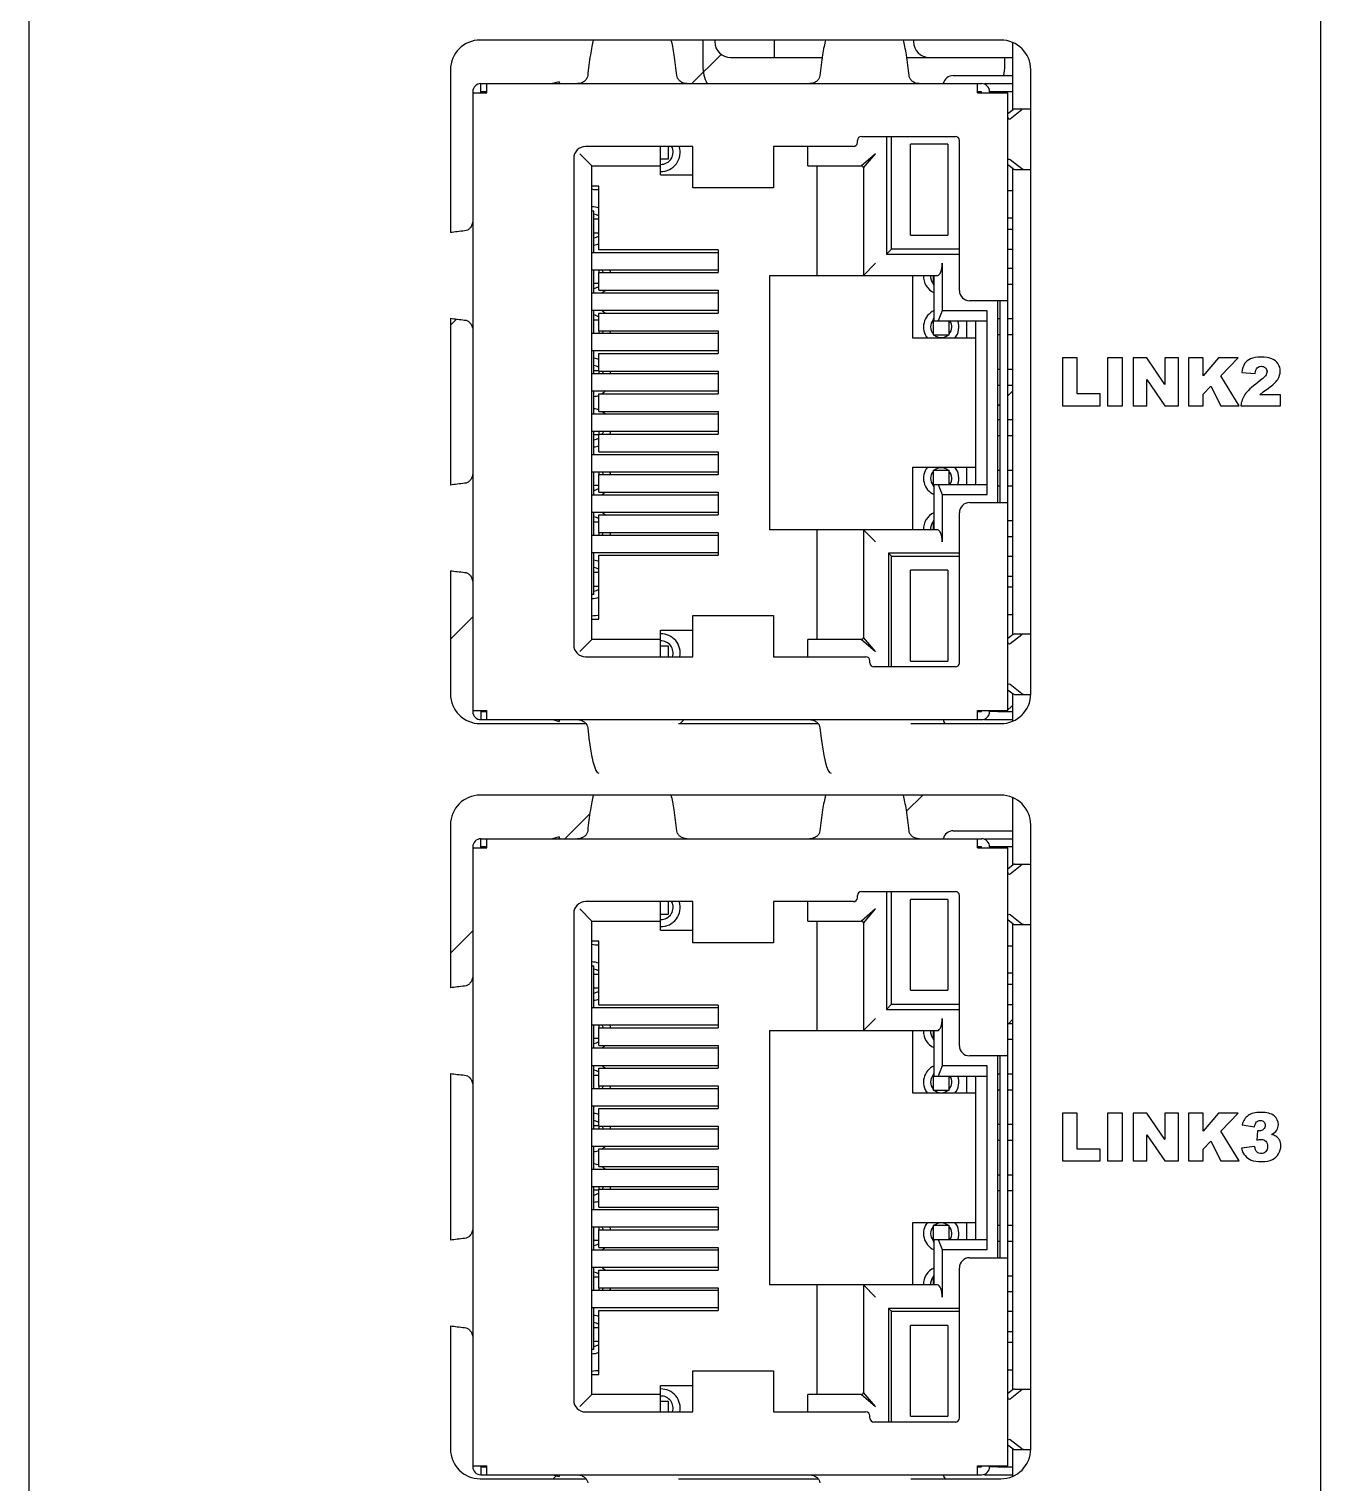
# Model space of a CAD drawing. Header units: inches. Extents: x 0 to 33, y 0 to 130.
# Drawn here: x 0 to 32.5, y 33.3 to 69.88 of the extents above; entities that cross this region are included whole.
import ezdxf

# ---------------------------------------------------------------- set-up
doc = ezdxf.new("R2010")
doc.units = ezdxf.units.IN
doc.header["$LTSCALE"] = 1.21
doc.header["$MEASUREMENT"] = 0
for name, color, linetype in [('DPMJ701_4_00DXF_CONTINUOUS_LINE', 7, 'CONTINUOUS'), ('ETH702C_PCB_DXF_CONTINUOUS_LINE', 7, 'CONTINUOUS'), ('ETHJ704_4_00DXF_CONTINUOUS_LINE', 7, 'CONTINUOUS'), ('JXKM-0004NL_DXF_CONTINUOUS_LINE', 7, 'CONTINUOUS'), ('TE_1734099_5DXF_CONTINUOUS_LINE', 7, 'CONTINUOUS')]:
    doc.layers.add(name, color=color, linetype=linetype)

msp = doc.modelspace()

# ---------------------------------------------------------------- linework, layer by layer
at = {"layer": 'DPMJ701_4_00DXF_CONTINUOUS_LINE', "color": 7, "linetype": 'Continuous'}
for p, q in [((16.95, 69.6), (16.95, 68.95)), ((24.55, 68.95), (24.55, 69.16))]:
    msp.add_line(p, q, dxfattribs=at)
at = {"layer": 'DPMJ701_4_00DXF_CONTINUOUS_LINE', "color": 2, "linetype": 'Continuous'}
for p, q in [((16.676, 68.502), (17.412, 69.239)), ((24.35, 68.273), (24.375, 68.299)), ((10.6, 62.426), (10.752, 62.579)), ((24.624, 60.645), (24.75, 60.771)), ((24.369, 60.39), (24.421, 60.442)), ((10.6, 54.524), (11.162, 55.086)), ((24.585, 52.703), (24.75, 52.868)), ((16.379, 52.4), (16.465, 52.486)), ((22.076, 50.194), (22.482, 50.6)), ((13.481, 49.502), (14.106, 50.127)), ((10.6, 46.621), (11.162, 47.183)), ((24.636, 44.851), (24.75, 44.966)), ((13.184, 33.4), (13.26, 33.475))]:
    msp.add_line(p, q, dxfattribs=at)
at = {"layer": 'DPMJ701_4_00DXF_CONTINUOUS_LINE', "color": 7, "linetype": 'Continuous'}
for centre, start, end in [((17.95, 68.95), 180, 206.6601), ((23.55, 68.95), 345.8065, 0), ((23.55, 68.95), 318.0221, 319.3265)]:
    msp.add_arc(centre, 1, start, end, dxfattribs=at)
at = {"layer": 'ETH702C_PCB_DXF_CONTINUOUS_LINE', "color": 7, "linetype": 'Continuous'}
for p, q in [((24.75, 67.852), (24.75, 69.537)), ((24.75, 54.644), (24.75, 66.362)), ((24.75, 52.463), (24.75, 53.154)), ((24.75, 48.852), (24.75, 50.537)), ((24.75, 35.644), (24.75, 47.362)), ((24.75, 33.463), (24.75, 34.154))]:
    msp.add_line(p, q, dxfattribs=at)
at = {"layer": 'ETHJ704_4_00DXF_CONTINUOUS_LINE', "color": 7, "linetype": 'Continuous'}
for p, q in [((0, 6), (0, 91.9)), ((32.5, 6), (32.5, 91.9)), ((24.45, 69.6), (11.35, 69.6)), ((10.6, 68.85), (10.6, 64.754)), ((25.2, 53.15), (25.2, 68.85)), ((10.6, 62.598), (10.6, 58.404)), ((10.6, 56.248), (10.6, 53.15)), ((11.35, 52.4), (14.011, 52.4)), ((16.339, 52.4), (19.853, 52.4)), ((22.181, 52.4), (24.45, 52.4)), ((24.45, 50.6), (11.35, 50.6)), ((10.6, 49.85), (10.6, 45.754)), ((25.2, 34.15), (25.2, 49.85)), ((10.6, 43.598), (10.6, 39.404)), ((10.6, 37.248), (10.6, 34.15)), ((11.35, 33.4), (14.011, 33.4)), ((16.339, 33.4), (19.853, 33.4)), ((22.181, 33.4), (24.45, 33.4))]:
    msp.add_line(p, q, dxfattribs=at)
at = {"layer": 'ETHJ704_4_00DXF_CONTINUOUS_LINE', "color": 4, "linetype": 'Continuous'}
for p, q in [((26.371, 61.6), (26, 61.6)), ((26, 61.6), (26, 60.4)), ((26.371, 60.695), (26.371, 61.6)), ((27.505, 61.6), (27.133, 61.6)), ((27.133, 61.6), (27.133, 60.4)), ((27.505, 60.4), (27.505, 61.6)), ((28.119, 61.6), (27.773, 61.6)), ((27.773, 61.6), (27.773, 60.4)), ((28.571, 60.935), (28.119, 61.6)), ((28.921, 61.6), (28.571, 61.6)), ((28.571, 61.6), (28.571, 60.935)), ((28.921, 60.4), (28.921, 61.6)), ((29.539, 61.6), (29.169, 61.6)), ((29.169, 61.6), (29.169, 60.4)), ((29.539, 61.147), (29.539, 61.6)), ((29.927, 61.6), (29.539, 61.147)), ((30.421, 61.6), (29.927, 61.6)), ((29.983, 61.147), (30.421, 61.6)), ((30.441, 60.4), (29.983, 61.147)), ((30.509, 61.237), (30.843, 61.21)), ((28.122, 61.058), (28.571, 60.4)), ((28.122, 60.4), (28.122, 61.058)), ((29.539, 60.692), (29.731, 60.893)), ((29.731, 60.893), (29.984, 60.4)), ((30.965, 60.672), (31.044, 60.744)), ((31.044, 60.744), (31.179, 60.842)), ((26, 60.4), (26.95, 60.4)), ((26.95, 60.695), (26.371, 60.695)), ((26.95, 60.4), (26.95, 60.695)), ((27.133, 60.4), (27.505, 60.4)), ((27.773, 60.4), (28.122, 60.4)), ((28.571, 60.4), (28.921, 60.4)), ((29.169, 60.4), (29.539, 60.4)), ((29.539, 60.4), (29.539, 60.692)), ((29.984, 60.4), (30.441, 60.4)), ((30.485, 60.4), (31.485, 60.4)), ((31.485, 60.672), (30.965, 60.672)), ((31.485, 60.4), (31.485, 60.672)), ((26.371, 42.6), (26, 42.6)), ((26, 42.6), (26, 41.4)), ((26.371, 41.695), (26.371, 42.6)), ((27.505, 42.6), (27.133, 42.6)), ((27.133, 42.6), (27.133, 41.4)), ((27.505, 41.4), (27.505, 42.6)), ((28.119, 42.6), (27.773, 42.6)), ((27.773, 42.6), (27.773, 41.4)), ((28.571, 41.935), (28.119, 42.6)), ((28.921, 42.6), (28.571, 42.6)), ((28.571, 42.6), (28.571, 41.935)), ((28.921, 41.4), (28.921, 42.6)), ((29.539, 42.6), (29.169, 42.6)), ((29.169, 42.6), (29.169, 41.4)), ((29.539, 42.147), (29.539, 42.6)), ((29.927, 42.6), (29.539, 42.147)), ((30.421, 42.6), (29.927, 42.6)), ((29.983, 42.147), (30.421, 42.6)), ((30.441, 41.4), (29.983, 42.147)), ((30.518, 42.309), (30.833, 42.253)), ((30.905, 42.156), (30.888, 41.918)), ((30.948, 42.152), (30.905, 42.156)), ((28.122, 42.058), (28.571, 41.4)), ((28.122, 41.4), (28.122, 42.058)), ((29.539, 41.692), (29.731, 41.893)), ((29.731, 41.893), (29.984, 41.4)), ((30.833, 41.761), (30.5, 41.717)), ((26, 41.4), (26.95, 41.4)), ((26.95, 41.695), (26.371, 41.695)), ((26.95, 41.4), (26.95, 41.695)), ((27.133, 41.4), (27.505, 41.4)), ((27.773, 41.4), (28.122, 41.4)), ((28.571, 41.4), (28.921, 41.4)), ((29.169, 41.4), (29.539, 41.4)), ((29.539, 41.4), (29.539, 41.692)), ((29.984, 41.4), (30.441, 41.4))]:
    msp.add_line(p, q, dxfattribs=at)
at = {"layer": 'ETHJ704_4_00DXF_CONTINUOUS_LINE', "color": 7, "linetype": 'Continuous'}
for centre, start, end in [((11.35, 68.85), 90, 180), ((24.45, 68.85), 0, 90), ((11.35, 53.15), 180, 270), ((24.45, 53.15), 270, 0), ((11.35, 49.85), 90, 180), ((24.45, 49.85), 0, 90), ((11.35, 34.15), 180, 270), ((24.45, 34.15), 270, 0)]:
    msp.add_arc(centre, 0.75, start, end, dxfattribs=at)
at = {"layer": 'ETHJ704_4_00DXF_CONTINUOUS_LINE', "color": 4, "linetype": 'Continuous'}
for points in [[(30.581, 61.457), (30.546, 61.404), (30.523, 61.331), (30.509, 61.237)], [(30.729, 61.578), (30.665, 61.55), (30.616, 61.509), (30.581, 61.457)], [(30.993, 61.62), (30.88, 61.62), (30.793, 61.606), (30.729, 61.578)], [(31.266, 61.58), (31.201, 61.607), (31.11, 61.62), (30.993, 61.62)], [(31.42, 61.457), (31.383, 61.512), (31.332, 61.553), (31.266, 61.58)], [(31.477, 61.271), (31.477, 61.34), (31.458, 61.401), (31.42, 61.457)], [(30.843, 61.21), (30.852, 61.277), (30.87, 61.325), (30.898, 61.352)], [(30.898, 61.352), (30.924, 61.378), (30.96, 61.392), (31.002, 61.392)], [(31.103, 61.152), (31.076, 61.115), (31.014, 61.059), (30.916, 60.987)], [(31.002, 61.392), (31.043, 61.392), (31.077, 61.379), (31.104, 61.353)], [(31.145, 61.259), (31.145, 61.225), (31.131, 61.19), (31.103, 61.152)], [(31.104, 61.353), (31.131, 61.327), (31.145, 61.295), (31.145, 61.259)], [(31.412, 61.061), (31.455, 61.128), (31.477, 61.197), (31.477, 61.271)], [(30.916, 60.987), (30.756, 60.868), (30.647, 60.765), (30.589, 60.678)], [(31.179, 60.842), (31.292, 60.921), (31.37, 60.994), (31.412, 61.061)], [(30.589, 60.678), (30.531, 60.592), (30.496, 60.498), (30.485, 60.4)], [(30.668, 42.54), (30.594, 42.486), (30.544, 42.409), (30.518, 42.309)], [(30.985, 42.62), (30.848, 42.62), (30.743, 42.593), (30.668, 42.54)], [(31.324, 42.532), (31.254, 42.591), (31.141, 42.62), (30.985, 42.62)], [(31.429, 42.313), (31.429, 42.401), (31.394, 42.474), (31.324, 42.532)], [(30.833, 42.253), (30.841, 42.312), (30.858, 42.354), (30.883, 42.377)], [(30.883, 42.377), (30.907, 42.401), (30.939, 42.413), (30.978, 42.413)], [(31.057, 42.194), (31.028, 42.166), (30.992, 42.152), (30.948, 42.152)], [(30.978, 42.413), (31.016, 42.413), (31.046, 42.402), (31.068, 42.38)], [(31.101, 42.293), (31.101, 42.255), (31.086, 42.222), (31.057, 42.194)], [(31.068, 42.38), (31.09, 42.359), (31.101, 42.329), (31.101, 42.293)], [(31.258, 42.061), (31.316, 42.092), (31.358, 42.129), (31.387, 42.172)], [(31.387, 42.172), (31.415, 42.214), (31.429, 42.26), (31.429, 42.313)], [(30.5, 41.717), (30.521, 41.641), (30.552, 41.579), (30.593, 41.53)], [(30.893, 41.621), (30.865, 41.647), (30.846, 41.694), (30.833, 41.761)], [(30.888, 41.918), (30.933, 41.931), (30.969, 41.938), (30.996, 41.938)], [(30.996, 41.938), (31.045, 41.938), (31.083, 41.922), (31.112, 41.892)], [(31.155, 41.763), (31.155, 41.708), (31.14, 41.664), (31.11, 41.632)], [(31.112, 41.892), (31.141, 41.861), (31.155, 41.818), (31.155, 41.763)], [(31.365, 42.021), (31.34, 42.036), (31.304, 42.05), (31.258, 42.061)], [(31.457, 41.924), (31.435, 41.964), (31.404, 41.997), (31.365, 42.021)], [(31.436, 41.579), (31.472, 41.643), (31.491, 41.71), (31.491, 41.781)], [(31.491, 41.781), (31.491, 41.836), (31.479, 41.884), (31.457, 41.924)], [(30.593, 41.53), (30.634, 41.481), (30.685, 41.443), (30.748, 41.418)], [(30.748, 41.418), (30.811, 41.393), (30.897, 41.38), (31.007, 41.38)], [(30.999, 41.583), (30.956, 41.583), (30.921, 41.595), (30.893, 41.621)], [(31.11, 41.632), (31.081, 41.599), (31.043, 41.583), (30.999, 41.583)], [(31.007, 41.38), (31.118, 41.38), (31.209, 41.398), (31.278, 41.431)], [(31.278, 41.431), (31.347, 41.465), (31.399, 41.515), (31.436, 41.579)]]:
    msp.add_open_spline(points, degree=3, dxfattribs=at)
at = {"layer": 'JXKM-0004NL_DXF_CONTINUOUS_LINE', "color": 7, "linetype": 'Continuous'}
for p, q in [((11.365, 68.273), (11.365, 68.502)), ((11.365, 68.502), (23.963, 68.502)), ((11.512, 68.273), (11.512, 68.502)), ((13.34, 68.548), (13.168, 68.502)), ((13.352, 68.502), (13.34, 68.548)), ((23.247, 68.705), (24.75, 68.705)), ((23.862, 68.273), (23.862, 68.502)), ((24.037, 68.502), (24.75, 68.502)), ((11.162, 68.299), (11.162, 52.703)), ((11.162, 68.273), (11.512, 68.273)), ((11.512, 68.299), (11.365, 68.299)), ((11.474, 68.299), (11.472, 68.273)), ((23.963, 68.299), (23.862, 68.299)), ((23.862, 68.273), (24.624, 68.273)), ((23.963, 68.273), (23.963, 68.299)), ((24.75, 68.299), (24.167, 68.299)), ((24.167, 68.273), (24.167, 68.299)), ((24.624, 52.729), (24.624, 68.273)), ((24.624, 67.75), (24.754, 67.852)), ((24.682, 67.621), (24.978, 67.852)), ((24.795, 67.867), (25.2, 67.867)), ((24.643, 67.62), (24.662, 67.613)), ((24.662, 67.613), (24.674, 67.616)), ((24.674, 67.616), (24.682, 67.621)), ((20.839, 67.021), (20.839, 67.075)), ((20.939, 67.175), (23.305, 67.175)), ((21.698, 64.336), (21.698, 67.175)), ((23.118, 66.979), (22.178, 66.979)), ((22.178, 64.693), (22.178, 66.979)), ((23.118, 66.979), (23.118, 64.693)), ((23.405, 63.295), (23.405, 67.075)), ((13.702, 66.621), (13.702, 54.381)), ((16.699, 66.921), (14.002, 66.921)), ((16.076, 66.598), (15.885, 66.598)), ((16.076, 66.921), (16.076, 66.598)), ((16.699, 65.883), (16.699, 66.921)), ((18.731, 66.921), (18.731, 65.883)), ((20.739, 66.921), (18.731, 66.921)), ((24.662, 66.597), (24.643, 66.59)), ((24.682, 66.589), (24.662, 66.597)), ((24.978, 66.358), (24.682, 66.589)), ((24.754, 66.358), (24.624, 66.46)), ((24.795, 66.343), (25.2, 66.343)), ((18.731, 65.883), (16.699, 65.883)), ((14.158, 65.302), (14.209, 65.302)), ((14.209, 64.255), (14.209, 65.302)), ((24.75, 65.121), (24.624, 65.121)), ((14.209, 65.099), (14.336, 65.099)), ((24.624, 64.844), (24.75, 64.844)), ((14.336, 64.744), (14.209, 64.744)), ((22.178, 64.693), (23.118, 64.693)), ((14.158, 64.255), (17.333, 64.255)), ((23.405, 64.336), (21.698, 64.336)), ((24.624, 64.336), (24.75, 64.336)), ((17.333, 63.81), (14.158, 63.81)), ((14.209, 63.239), (14.209, 63.81)), ((14.336, 63.81), (14.336, 63.747)), ((22.747, 63.677), (22.747, 63.451)), ((24.75, 63.851), (24.624, 63.851)), ((14.336, 63.474), (14.209, 63.474)), ((22.747, 63.451), (22.77, 63.451)), ((24.75, 63.451), (24.624, 63.451)), ((14.158, 63.239), (17.333, 63.239)), ((24.624, 63.041), (23.659, 63.041)), ((24.421, 63.041), (24.421, 57.961)), ((17.333, 62.794), (14.158, 62.794)), ((14.209, 62.223), (14.209, 62.794)), ((14.209, 62.559), (14.336, 62.559)), ((22.77, 62.581), (22.747, 62.581)), ((22.747, 62.581), (22.747, 62.181)), ((24.421, 62.581), (24.369, 62.581)), ((24.75, 62.581), (24.624, 62.581)), ((14.158, 62.223), (17.333, 62.223)), ((14.336, 62.286), (14.336, 62.223)), ((23.147, 62.181), (23.147, 62.534)), ((23.582, 62.534), (23.582, 62.102)), ((22.747, 62.181), (23.147, 62.181)), ((24.421, 62.181), (24.369, 62.181)), ((24.75, 62.181), (24.624, 62.181)), ((17.333, 61.778), (14.158, 61.778)), ((14.209, 61.207), (14.209, 61.778)), ((14.158, 61.207), (17.333, 61.207)), ((14.209, 61.289), (14.336, 61.289)), ((14.336, 61.27), (14.336, 61.207)), ((24.421, 61.311), (24.369, 61.311)), ((24.75, 61.311), (24.624, 61.311)), ((17.333, 60.762), (14.158, 60.762)), ((14.209, 60.191), (14.209, 60.762)), ((24.421, 60.911), (24.369, 60.911)), ((24.75, 60.911), (24.624, 60.911)), ((14.158, 60.191), (17.333, 60.191)), ((24.421, 60.041), (24.369, 60.041)), ((24.75, 60.041), (24.624, 60.041)), ((17.333, 59.746), (14.158, 59.746)), ((14.209, 59.175), (14.209, 59.746)), ((14.336, 59.664), (14.209, 59.664)), ((14.336, 59.746), (14.336, 59.683)), ((24.421, 59.641), (24.369, 59.641)), ((24.75, 59.641), (24.624, 59.641)), ((14.158, 59.175), (17.333, 59.175)), ((17.333, 58.73), (14.158, 58.73)), ((14.209, 58.159), (14.209, 58.73)), ((14.336, 58.73), (14.336, 58.667)), ((23.147, 58.771), (22.747, 58.771)), ((22.747, 58.771), (22.747, 58.371)), ((23.147, 58.419), (23.147, 58.771)), ((23.582, 58.851), (23.582, 58.419)), ((24.421, 58.771), (24.369, 58.771)), ((24.75, 58.771), (24.624, 58.771)), ((14.336, 58.394), (14.209, 58.394)), ((22.747, 58.371), (22.77, 58.371)), ((24.421, 58.371), (24.369, 58.371)), ((24.75, 58.371), (24.624, 58.371)), ((14.158, 58.159), (17.333, 58.159)), ((23.659, 57.961), (24.624, 57.961)), ((17.333, 57.714), (14.158, 57.714)), ((14.209, 57.143), (14.209, 57.714)), ((14.209, 57.479), (14.336, 57.479)), ((22.77, 57.501), (22.747, 57.501)), ((22.747, 57.501), (22.747, 57.276)), ((23.405, 53.927), (23.405, 57.707)), ((24.75, 57.501), (24.624, 57.501)), ((14.158, 57.143), (17.333, 57.143)), ((14.336, 57.206), (14.336, 57.143)), ((24.75, 57.101), (24.624, 57.101)), ((17.333, 56.698), (14.158, 56.698)), ((14.209, 55.65), (14.209, 56.698)), ((21.698, 56.616), (23.405, 56.616)), ((21.698, 53.827), (21.698, 56.616)), ((24.624, 56.616), (24.75, 56.616)), ((14.209, 56.209), (14.336, 56.209)), ((23.118, 56.259), (22.178, 56.259)), ((22.178, 53.973), (22.178, 56.259)), ((23.118, 56.259), (23.118, 53.973)), ((24.624, 56.108), (24.75, 56.108)), ((14.209, 55.65), (14.158, 55.65)), ((14.336, 55.854), (14.209, 55.854)), ((24.75, 55.831), (24.624, 55.831)), ((16.699, 55.119), (18.731, 55.119)), ((16.699, 54.081), (16.699, 55.119)), ((18.731, 55.119), (18.731, 54.081)), ((24.754, 54.644), (24.624, 54.542)), ((24.682, 54.413), (24.978, 54.644)), ((24.795, 54.659), (25.2, 54.659)), ((15.885, 54.355), (16.076, 54.355)), ((16.076, 54.355), (16.076, 54.081)), ((24.643, 54.412), (24.662, 54.405)), ((24.662, 54.405), (24.674, 54.408)), ((24.674, 54.408), (24.682, 54.413)), ((14.002, 54.081), (16.699, 54.081)), ((18.731, 54.081), (21.055, 54.081)), ((21.155, 53.927), (21.155, 53.981)), ((23.305, 53.827), (21.255, 53.827)), ((22.178, 53.973), (23.118, 53.973)), ((24.624, 53.252), (24.754, 53.15)), ((24.662, 53.389), (24.643, 53.382)), ((24.682, 53.381), (24.662, 53.389)), ((24.978, 53.15), (24.682, 53.381)), ((24.795, 53.135), (25.2, 53.135)), ((11.162, 52.729), (11.512, 52.729)), ((11.365, 52.729), (11.365, 52.5)), ((11.365, 52.703), (11.512, 52.703)), ((11.472, 52.729), (11.474, 52.703)), ((11.48, 52.716), (11.475, 52.724)), ((11.497, 52.703), (11.48, 52.716)), ((11.512, 52.5), (11.512, 52.729)), ((23.862, 52.729), (24.624, 52.729)), ((23.862, 52.5), (23.862, 52.729)), ((23.862, 52.703), (23.963, 52.703)), ((23.963, 52.703), (23.963, 52.729)), ((24.167, 52.703), (24.167, 52.729)), ((24.369, 52.703), (24.75, 52.703)), ((11.365, 52.5), (23.963, 52.5)), ((13.168, 52.5), (13.34, 52.454)), ((13.34, 52.454), (13.352, 52.5)), ((24.037, 52.5), (24.75, 52.5)), ((11.365, 49.502), (23.963, 49.502)), ((11.365, 49.273), (11.365, 49.502)), ((11.512, 49.273), (11.512, 49.502)), ((13.34, 49.548), (13.168, 49.502)), ((13.352, 49.502), (13.34, 49.548)), ((23.247, 49.705), (24.75, 49.705)), ((23.862, 49.273), (23.862, 49.502)), ((24.037, 49.502), (24.75, 49.502)), ((11.162, 49.299), (11.162, 33.703)), ((11.162, 49.273), (11.512, 49.273)), ((11.512, 49.299), (11.365, 49.299)), ((11.474, 49.299), (11.472, 49.273)), ((23.963, 49.299), (23.862, 49.299)), ((23.862, 49.273), (24.624, 49.273)), ((23.963, 49.273), (23.963, 49.299)), ((24.75, 49.299), (24.167, 49.299)), ((24.167, 49.273), (24.167, 49.299)), ((24.624, 33.729), (24.624, 49.273)), ((24.624, 48.75), (24.754, 48.852)), ((24.682, 48.621), (24.978, 48.852)), ((24.795, 48.867), (25.2, 48.867)), ((24.643, 48.62), (24.662, 48.613)), ((24.662, 48.613), (24.674, 48.616)), ((24.674, 48.616), (24.682, 48.621)), ((16.699, 47.921), (14.002, 47.921)), ((16.076, 47.921), (16.076, 47.598)), ((16.699, 46.883), (16.699, 47.921)), ((20.739, 47.921), (18.731, 47.921)), ((18.731, 47.921), (18.731, 46.883)), ((20.839, 48.021), (20.839, 48.075)), ((20.939, 48.175), (23.305, 48.175)), ((21.698, 45.336), (21.698, 48.175)), ((23.118, 47.979), (22.178, 47.979)), ((22.178, 45.693), (22.178, 47.979)), ((23.118, 47.979), (23.118, 45.693)), ((23.405, 44.295), (23.405, 48.075)), ((13.702, 47.621), (13.702, 35.381)), ((16.076, 47.598), (15.885, 47.598)), ((24.662, 47.597), (24.643, 47.59)), ((24.682, 47.589), (24.662, 47.597)), ((24.978, 47.358), (24.682, 47.589)), ((24.754, 47.358), (24.624, 47.46)), ((24.795, 47.343), (25.2, 47.343)), ((18.731, 46.883), (16.699, 46.883)), ((14.158, 46.302), (14.209, 46.302)), ((14.209, 45.255), (14.209, 46.302)), ((14.209, 46.099), (14.336, 46.099)), ((24.75, 46.121), (24.624, 46.121)), ((14.336, 45.744), (14.209, 45.744)), ((24.624, 45.844), (24.75, 45.844)), ((22.178, 45.693), (23.118, 45.693)), ((14.158, 45.255), (17.333, 45.255)), ((23.405, 45.336), (21.698, 45.336)), ((24.624, 45.336), (24.75, 45.336)), ((17.333, 44.81), (14.158, 44.81)), ((14.209, 44.239), (14.209, 44.81)), ((14.336, 44.81), (14.336, 44.747)), ((22.747, 44.677), (22.747, 44.451)), ((24.75, 44.851), (24.624, 44.851)), ((14.336, 44.474), (14.209, 44.474)), ((22.747, 44.451), (22.77, 44.451)), ((24.75, 44.451), (24.624, 44.451)), ((14.158, 44.239), (17.333, 44.239)), ((24.624, 44.041), (23.659, 44.041)), ((24.421, 44.041), (24.421, 38.961)), ((17.333, 43.794), (14.158, 43.794)), ((14.209, 43.223), (14.209, 43.794)), ((14.209, 43.559), (14.336, 43.559)), ((22.77, 43.581), (22.747, 43.581)), ((22.747, 43.581), (22.747, 43.181)), ((23.147, 43.181), (23.147, 43.534)), ((23.582, 43.534), (23.582, 43.102)), ((24.421, 43.581), (24.369, 43.581)), ((24.75, 43.581), (24.624, 43.581)), ((14.158, 43.223), (17.333, 43.223)), ((14.336, 43.286), (14.336, 43.223)), ((22.747, 43.181), (23.147, 43.181)), ((24.421, 43.181), (24.369, 43.181)), ((24.75, 43.181), (24.624, 43.181)), ((17.333, 42.778), (14.158, 42.778)), ((14.209, 42.207), (14.209, 42.778)), ((14.158, 42.207), (17.333, 42.207)), ((14.209, 42.289), (14.336, 42.289)), ((14.336, 42.27), (14.336, 42.207)), ((24.421, 42.311), (24.369, 42.311)), ((24.75, 42.311), (24.624, 42.311)), ((17.333, 41.762), (14.158, 41.762)), ((14.209, 41.191), (14.209, 41.762)), ((24.421, 41.911), (24.369, 41.911)), ((24.75, 41.911), (24.624, 41.911)), ((14.158, 41.191), (17.333, 41.191)), ((24.421, 41.041), (24.369, 41.041)), ((24.75, 41.041), (24.624, 41.041)), ((17.333, 40.746), (14.158, 40.746)), ((14.209, 40.175), (14.209, 40.746)), ((14.336, 40.664), (14.209, 40.664)), ((14.336, 40.746), (14.336, 40.683)), ((24.421, 40.641), (24.369, 40.641)), ((24.75, 40.641), (24.624, 40.641)), ((14.158, 40.175), (17.333, 40.175)), ((17.333, 39.73), (14.158, 39.73)), ((14.209, 39.159), (14.209, 39.73)), ((14.336, 39.73), (14.336, 39.667)), ((23.147, 39.771), (22.747, 39.771)), ((22.747, 39.771), (22.747, 39.371)), ((23.147, 39.419), (23.147, 39.771)), ((23.582, 39.851), (23.582, 39.419)), ((24.421, 39.771), (24.369, 39.771)), ((24.75, 39.771), (24.624, 39.771)), ((14.158, 39.159), (17.333, 39.159)), ((14.336, 39.394), (14.209, 39.394)), ((22.747, 39.371), (22.77, 39.371)), ((24.421, 39.371), (24.369, 39.371)), ((24.75, 39.371), (24.624, 39.371)), ((23.659, 38.961), (24.624, 38.961)), ((17.333, 38.714), (14.158, 38.714)), ((14.209, 38.143), (14.209, 38.714)), ((14.209, 38.479), (14.336, 38.479)), ((22.77, 38.501), (22.747, 38.501)), ((22.747, 38.501), (22.747, 38.276)), ((23.405, 34.927), (23.405, 38.707)), ((24.75, 38.501), (24.624, 38.501)), ((14.158, 38.143), (17.333, 38.143)), ((14.336, 38.206), (14.336, 38.143)), ((24.75, 38.101), (24.624, 38.101)), ((17.333, 37.698), (14.158, 37.698)), ((14.209, 36.65), (14.209, 37.698)), ((21.698, 37.616), (23.405, 37.616)), ((21.698, 34.827), (21.698, 37.616)), ((24.624, 37.616), (24.75, 37.616)), ((14.209, 37.209), (14.336, 37.209)), ((23.118, 37.259), (22.178, 37.259)), ((22.178, 34.973), (22.178, 37.259)), ((23.118, 37.259), (23.118, 34.973)), ((24.624, 37.108), (24.75, 37.108)), ((14.209, 36.65), (14.158, 36.65)), ((14.336, 36.854), (14.209, 36.854)), ((24.75, 36.831), (24.624, 36.831)), ((16.699, 36.119), (18.731, 36.119)), ((16.699, 35.081), (16.699, 36.119)), ((18.731, 36.119), (18.731, 35.081)), ((24.754, 35.644), (24.624, 35.542)), ((24.682, 35.413), (24.978, 35.644)), ((24.795, 35.659), (25.2, 35.659)), ((15.885, 35.355), (16.076, 35.355)), ((16.076, 35.355), (16.076, 35.081)), ((24.643, 35.412), (24.662, 35.405)), ((24.662, 35.405), (24.674, 35.408)), ((24.674, 35.408), (24.682, 35.413)), ((14.002, 35.081), (16.699, 35.081)), ((18.731, 35.081), (21.055, 35.081)), ((21.155, 34.927), (21.155, 34.981)), ((23.305, 34.827), (21.255, 34.827)), ((22.178, 34.973), (23.118, 34.973)), ((24.662, 34.389), (24.643, 34.382)), ((24.682, 34.381), (24.662, 34.389)), ((24.624, 34.252), (24.754, 34.15)), ((24.978, 34.15), (24.682, 34.381)), ((24.795, 34.135), (25.2, 34.135)), ((11.162, 33.729), (11.512, 33.729)), ((11.365, 33.729), (11.365, 33.5)), ((11.365, 33.703), (11.512, 33.703)), ((11.472, 33.729), (11.474, 33.703)), ((11.48, 33.716), (11.475, 33.724)), ((11.497, 33.703), (11.48, 33.716)), ((11.512, 33.5), (11.512, 33.729)), ((23.862, 33.729), (24.624, 33.729)), ((23.862, 33.5), (23.862, 33.729)), ((23.862, 33.703), (23.963, 33.703)), ((23.963, 33.703), (23.963, 33.729)), ((24.167, 33.703), (24.167, 33.729)), ((24.369, 33.703), (24.75, 33.703)), ((11.365, 33.5), (23.963, 33.5)), ((13.168, 33.5), (13.34, 33.454)), ((13.34, 33.454), (13.352, 33.5)), ((24.037, 33.5), (24.75, 33.5))]:
    msp.add_line(p, q, dxfattribs=at)
at = {"layer": 'JXKM-0004NL_DXF_CONTINUOUS_LINE', "color": 6, "linetype": 'Continuous'}
for p, q in [((21.571, 67.175), (21.571, 64.211)), ((14.158, 66.433), (13.853, 66.737)), ((15.885, 66.204), (15.885, 66.921)), ((19.594, 66.433), (19.594, 66.921)), ((21.296, 66.737), (20.94, 66.433)), ((20.991, 66.382), (21.296, 66.737)), ((14.158, 54.52), (14.158, 66.433)), ((14.158, 66.433), (14.158, 66.433)), ((14.158, 66.433), (15.885, 66.433)), ((19.594, 66.433), (20.94, 66.433)), ((19.822, 66.433), (19.822, 63.677)), ((20.991, 66.382), (20.991, 63.677)), ((14.336, 65.925), (14.158, 65.925)), ((14.336, 64.318), (14.336, 65.925)), ((15.885, 66.204), (16.699, 66.204)), ((24.624, 65.81), (24.75, 65.81)), ((17.333, 64.318), (14.336, 64.318)), ((17.333, 64.318), (17.333, 63.747)), ((21.698, 64.338), (21.571, 64.211)), ((21.571, 64.211), (23.405, 64.211)), ((14.336, 63.302), (14.336, 63.747)), ((14.336, 63.747), (17.333, 63.747)), ((18.629, 63.677), (22.851, 63.677)), ((18.629, 63.677), (18.629, 57.276)), ((20.991, 63.677), (21.296, 63.982)), ((20.991, 63.677), (20.991, 63.677)), ((22.235, 62.102), (22.235, 63.677)), ((22.769, 62.534), (22.769, 63.677)), ((22.974, 63.982), (22.974, 62.788)), ((14.336, 63.302), (17.333, 63.302)), ((17.333, 63.302), (17.333, 62.731)), ((24.369, 57.961), (24.369, 63.041)), ((14.336, 62.286), (14.336, 62.731)), ((14.336, 62.731), (17.333, 62.731)), ((22.974, 62.788), (22.871, 62.534)), ((24.102, 62.788), (22.974, 62.788)), ((24.102, 58.165), (24.102, 62.788)), ((14.336, 62.286), (17.333, 62.286)), ((17.333, 62.286), (17.333, 61.715)), ((22.769, 62.534), (24.102, 62.534)), ((23.81, 62.534), (23.81, 58.419)), ((23.81, 62.102), (22.235, 62.102)), ((14.336, 61.27), (14.336, 61.715)), ((14.336, 61.715), (17.333, 61.715)), ((14.336, 61.27), (17.333, 61.27)), ((17.333, 61.27), (17.333, 60.699)), ((14.336, 60.699), (17.333, 60.699)), ((14.336, 60.254), (14.336, 60.699)), ((14.336, 60.254), (17.333, 60.254)), ((17.333, 60.254), (17.333, 59.683)), ((14.336, 59.683), (17.333, 59.683)), ((14.336, 59.238), (14.336, 59.683)), ((14.336, 59.238), (17.333, 59.238)), ((17.333, 59.238), (17.333, 58.667)), ((14.336, 58.667), (17.333, 58.667)), ((14.336, 58.222), (14.336, 58.667)), ((22.235, 58.851), (23.81, 58.851)), ((22.235, 57.276), (22.235, 58.851)), ((14.336, 58.222), (17.333, 58.222)), ((17.333, 58.222), (17.333, 57.651)), ((22.769, 58.419), (24.102, 58.419)), ((22.769, 57.276), (22.769, 58.419)), ((22.871, 58.419), (22.974, 58.165)), ((22.974, 58.165), (24.102, 58.165)), ((22.974, 58.165), (22.974, 56.971)), ((14.336, 57.651), (17.333, 57.651)), ((14.336, 57.206), (14.336, 57.651)), ((14.336, 57.206), (17.333, 57.206)), ((17.333, 57.206), (17.333, 56.635)), ((22.851, 57.276), (18.629, 57.276)), ((19.822, 57.276), (19.822, 54.52)), ((20.991, 57.276), (21.296, 56.971)), ((20.991, 57.276), (20.991, 57.276)), ((20.991, 57.276), (20.991, 54.571)), ((14.336, 56.635), (17.333, 56.635)), ((14.336, 55.028), (14.336, 56.635)), ((23.405, 56.688), (21.625, 56.688)), ((21.625, 56.688), (21.698, 56.615)), ((21.625, 56.688), (21.625, 53.827)), ((14.158, 55.028), (14.336, 55.028)), ((24.624, 55.142), (24.75, 55.142)), ((14.158, 54.52), (13.853, 54.215)), ((15.885, 54.52), (14.158, 54.52)), ((14.158, 54.52), (14.158, 54.52)), ((15.885, 54.749), (16.699, 54.749)), ((15.885, 54.081), (15.885, 54.749)), ((20.94, 54.52), (19.594, 54.52)), ((19.594, 54.081), (19.594, 54.52)), ((20.94, 54.52), (21.296, 54.215)), ((21.296, 54.215), (20.991, 54.571)), ((24.369, 52.704), (24.167, 52.704)), ((24.369, 52.729), (24.369, 52.704)), ((15.885, 47.204), (15.885, 47.921)), ((19.594, 47.433), (19.594, 47.921)), ((21.571, 48.175), (21.571, 45.211)), ((14.158, 47.433), (13.853, 47.737)), ((21.296, 47.737), (20.94, 47.433)), ((20.991, 47.382), (21.296, 47.737)), ((14.158, 47.433), (15.885, 47.433)), ((14.158, 47.433), (14.158, 47.433)), ((14.158, 35.52), (14.158, 47.433)), ((15.885, 47.204), (16.699, 47.204)), ((19.594, 47.433), (20.94, 47.433)), ((19.822, 47.433), (19.822, 44.677)), ((20.991, 47.382), (20.991, 44.677)), ((14.336, 46.925), (14.158, 46.925)), ((14.336, 45.318), (14.336, 46.925)), ((24.624, 46.81), (24.75, 46.81)), ((17.333, 45.318), (14.336, 45.318)), ((17.333, 45.318), (17.333, 44.747)), ((21.698, 45.338), (21.571, 45.211)), ((21.571, 45.211), (23.405, 45.211)), ((14.336, 44.747), (17.333, 44.747)), ((14.336, 44.302), (14.336, 44.747)), ((18.629, 44.677), (22.851, 44.677)), ((18.629, 44.677), (18.629, 38.276)), ((20.991, 44.677), (21.296, 44.982)), ((20.991, 44.677), (20.991, 44.677)), ((22.235, 43.102), (22.235, 44.677)), ((22.769, 43.534), (22.769, 44.677)), ((22.974, 44.982), (22.974, 43.788)), ((14.336, 44.302), (17.333, 44.302)), ((17.333, 44.302), (17.333, 43.731)), ((24.369, 38.961), (24.369, 44.041)), ((14.336, 43.731), (17.333, 43.731)), ((14.336, 43.286), (14.336, 43.731)), ((22.769, 43.534), (24.102, 43.534)), ((22.974, 43.788), (22.871, 43.534)), ((24.102, 43.788), (22.974, 43.788)), ((23.81, 43.534), (23.81, 39.419)), ((24.102, 39.165), (24.102, 43.788)), ((14.336, 43.286), (17.333, 43.286)), ((17.333, 43.286), (17.333, 42.715)), ((23.81, 43.102), (22.235, 43.102)), ((14.336, 42.715), (17.333, 42.715)), ((14.336, 42.27), (14.336, 42.715)), ((14.336, 42.27), (17.333, 42.27)), ((17.333, 42.27), (17.333, 41.699)), ((14.336, 41.699), (17.333, 41.699)), ((14.336, 41.254), (14.336, 41.699)), ((14.336, 41.254), (17.333, 41.254)), ((17.333, 41.254), (17.333, 40.683)), ((14.336, 40.683), (17.333, 40.683)), ((14.336, 40.238), (14.336, 40.683)), ((14.336, 40.238), (17.333, 40.238)), ((17.333, 40.238), (17.333, 39.667)), ((14.336, 39.667), (17.333, 39.667)), ((14.336, 39.222), (14.336, 39.667)), ((22.235, 39.851), (23.81, 39.851)), ((22.235, 38.276), (22.235, 39.851)), ((14.336, 39.222), (17.333, 39.222)), ((17.333, 39.222), (17.333, 38.651)), ((22.769, 39.419), (24.102, 39.419)), ((22.769, 38.276), (22.769, 39.419)), ((22.871, 39.419), (22.974, 39.165)), ((22.974, 39.165), (24.102, 39.165)), ((22.974, 39.165), (22.974, 37.971)), ((14.336, 38.651), (17.333, 38.651)), ((14.336, 38.206), (14.336, 38.651)), ((14.336, 38.206), (17.333, 38.206)), ((17.333, 38.206), (17.333, 37.635)), ((22.851, 38.276), (18.629, 38.276)), ((19.822, 38.276), (19.822, 35.52)), ((20.991, 38.276), (21.296, 37.971)), ((20.991, 38.276), (20.991, 38.276)), ((20.991, 38.276), (20.991, 35.571)), ((23.405, 37.688), (21.625, 37.688)), ((21.625, 37.688), (21.698, 37.615)), ((21.625, 37.688), (21.625, 34.827)), ((14.336, 37.635), (17.333, 37.635)), ((14.336, 36.028), (14.336, 37.635)), ((14.158, 36.028), (14.336, 36.028)), ((24.624, 36.142), (24.75, 36.142)), ((14.158, 35.52), (13.853, 35.215)), ((15.885, 35.52), (14.158, 35.52)), ((14.158, 35.52), (14.158, 35.52)), ((15.885, 35.749), (16.699, 35.749)), ((15.885, 35.081), (15.885, 35.749)), ((20.94, 35.52), (19.594, 35.52)), ((19.594, 35.081), (19.594, 35.52)), ((20.94, 35.52), (21.296, 35.215)), ((21.296, 35.215), (20.991, 35.571)), ((24.369, 33.704), (24.167, 33.704)), ((24.369, 33.729), (24.369, 33.704))]:
    msp.add_line(p, q, dxfattribs=at)
at = {"layer": 'JXKM-0004NL_DXF_CONTINUOUS_LINE', "color": 7, "linetype": 'Continuous'}
for centre, radius, start, end in [((11.365, 68.299), 0.203, 90, 180), ((23.247, 68.451), 0.254, 90, 168.463), ((23.963, 68.299), 0.203, 0, 90), ((20.739, 67.021), 0.1, 270, 0), ((20.939, 67.075), 0.1, 90, 180), ((23.305, 67.075), 0.1, 0, 90), ((14.002, 66.621), 0.3, 90, 180), ((15.898, 66.776), 0.483, 268.4774, 17.5213), ((15.898, 66.776), 0.305, 267.5863, 28.4773), ((14.285, 66.318), 0.483, 254.7292, 276.0502), ((14.158, 64.921), 0.483, 68.375, 90), ((14.158, 64.921), 0.305, 54.291, 80.3764), ((14.158, 64.921), 0.305, 279.622, 305.721), ((14.158, 64.921), 0.483, 276.0501, 291.6233), ((14.158, 63.651), 0.305, 18.2103, 31.4357), ((14.158, 63.651), 0.483, 11.3845, 19.2166), ((22.947, 63.651), 0.445, 176.7364, 246.4089), ((22.947, 63.651), 0.267, 174.5163, 221.4177), ((14.158, 63.651), 0.305, 279.622, 305.721), ((14.158, 63.651), 0.483, 301.1282, 313.6348), ((23.659, 63.295), 0.254, 180, 270), ((14.158, 62.381), 0.305, 54.291, 80.3764), ((14.158, 62.381), 0.483, 46.3833, 58.8801), ((22.947, 62.381), 0.445, 113.589, 218.9942), ((22.947, 62.381), 0.267, 138.5823, 221.4177), ((14.158, 62.381), 0.305, 328.5579, 341.7861), ((14.158, 62.381), 0.483, 340.7896, 348.6162), ((22.947, 62.381), 0.267, 318.5823, 34.8786), ((22.947, 62.381), 0.445, 321.005, 20.066), ((22.947, 62.381), 0.267, 228.5823, 311.4177), ((14.158, 61.111), 0.483, 68.375, 83.9509), ((14.158, 61.111), 0.305, 54.291, 80.3764), ((14.158, 61.111), 0.305, 18.2103, 31.4357), ((14.158, 61.111), 0.483, 11.3845, 19.2166), ((14.158, 61.111), 0.483, 301.1282, 313.6348), ((14.158, 61.111), 0.483, 276.0501, 291.6233), ((14.158, 59.841), 0.483, 68.0177, 83.9509), ((14.158, 59.841), 0.483, 46.3833, 58.8801), ((14.158, 59.841), 0.305, 328.5579, 341.7861), ((14.158, 59.841), 0.483, 340.7896, 348.6162), ((14.158, 59.841), 0.305, 279.622, 305.721), ((14.158, 59.841), 0.483, 276.0501, 291.6233), ((14.158, 58.571), 0.305, 18.2103, 31.4357), ((14.158, 58.571), 0.483, 11.3845, 19.2166), ((22.947, 58.571), 0.445, 141.005, 246.4089), ((22.947, 58.571), 0.267, 138.5823, 221.4177), ((22.947, 58.571), 0.267, 48.5823, 131.4177), ((22.947, 58.571), 0.267, 325.1214, 41.4177), ((22.947, 58.571), 0.445, 339.9351, 38.9942), ((14.158, 58.571), 0.305, 279.622, 305.721), ((14.158, 58.571), 0.483, 301.1282, 313.6348), ((23.659, 57.707), 0.254, 90, 180), ((14.158, 57.301), 0.305, 54.291, 80.3764), ((14.158, 57.301), 0.483, 46.3833, 58.8801), ((22.947, 57.301), 0.445, 113.589, 183.2647), ((22.947, 57.301), 0.267, 138.5823, 185.4837), ((14.158, 57.301), 0.305, 328.5579, 341.7861), ((14.158, 57.301), 0.483, 340.7896, 348.6162), ((14.158, 56.031), 0.483, 68.375, 83.9509), ((14.158, 56.031), 0.305, 54.291, 80.3764), ((14.158, 56.031), 0.305, 279.622, 305.721), ((14.158, 56.031), 0.483, 270, 291.6233), ((14.285, 54.634), 0.483, 83.9508, 105.2711), ((15.898, 54.177), 0.483, 348.5313, 91.5234), ((14.002, 54.381), 0.3, 180, 270), ((15.898, 54.177), 0.305, 341.6464, 92.4128), ((21.055, 53.981), 0.1, 0, 90), ((21.255, 53.927), 0.1, 180, 270), ((23.305, 53.927), 0.1, 270, 0), ((11.365, 52.703), 0.203, 180, 270), ((23.963, 52.703), 0.203, 270, 360), ((23.247, 52.551), 0.254, 191.537, 216.4608), ((11.365, 49.299), 0.203, 90, 180), ((23.247, 49.451), 0.254, 90, 168.463), ((23.963, 49.299), 0.203, 0, 90), ((14.002, 47.621), 0.3, 90, 180), ((15.898, 47.776), 0.483, 268.4774, 17.5213), ((15.898, 47.776), 0.305, 267.5863, 28.4773), ((20.739, 48.021), 0.1, 270, 0), ((20.939, 48.075), 0.1, 90, 180), ((23.305, 48.075), 0.1, 0, 90), ((14.285, 47.318), 0.483, 254.7292, 276.0502), ((14.158, 45.921), 0.483, 68.375, 90), ((14.158, 45.921), 0.305, 54.291, 80.3764), ((14.158, 45.921), 0.305, 279.622, 305.721), ((14.158, 45.921), 0.483, 276.0501, 291.6233), ((14.158, 44.651), 0.305, 18.2103, 31.4357), ((14.158, 44.651), 0.483, 11.3845, 19.2166), ((22.947, 44.651), 0.445, 176.7364, 246.4089), ((22.947, 44.651), 0.267, 174.5163, 221.4177), ((14.158, 44.651), 0.305, 279.622, 305.721), ((14.158, 44.651), 0.483, 301.1282, 313.6348), ((23.659, 44.295), 0.254, 180, 270), ((14.158, 43.381), 0.305, 54.291, 80.3764), ((14.158, 43.381), 0.483, 46.3833, 58.8801), ((22.947, 43.381), 0.445, 113.589, 218.9942), ((22.947, 43.381), 0.267, 138.5823, 221.4177), ((22.947, 43.381), 0.267, 318.5823, 34.8786), ((22.947, 43.381), 0.445, 321.005, 20.066), ((14.158, 43.381), 0.305, 328.5579, 341.7861), ((14.158, 43.381), 0.483, 340.7896, 348.6162), ((22.947, 43.381), 0.267, 228.5823, 311.4177), ((14.158, 42.111), 0.483, 68.375, 83.9509), ((14.158, 42.111), 0.305, 54.291, 80.3764), ((14.158, 42.111), 0.305, 18.2103, 31.4357), ((14.158, 42.111), 0.483, 11.3845, 19.2166), ((14.158, 42.111), 0.483, 301.1282, 313.6348), ((14.158, 42.111), 0.483, 276.0501, 291.6233), ((14.158, 40.841), 0.483, 68.0177, 83.9509), ((14.158, 40.841), 0.483, 46.3833, 58.8801), ((14.158, 40.841), 0.305, 328.5579, 341.7861), ((14.158, 40.841), 0.483, 340.7896, 348.6162), ((14.158, 40.841), 0.305, 279.622, 305.721), ((14.158, 40.841), 0.483, 276.0501, 291.6233), ((14.158, 39.571), 0.305, 18.2103, 31.4357), ((14.158, 39.571), 0.483, 11.3845, 19.2166), ((22.947, 39.571), 0.445, 141.005, 246.4089), ((22.947, 39.571), 0.267, 138.5823, 221.4177), ((22.947, 39.571), 0.267, 48.5823, 131.4177), ((22.947, 39.571), 0.267, 325.1214, 41.4177), ((22.947, 39.571), 0.445, 339.9351, 38.9942), ((14.158, 39.571), 0.305, 279.622, 305.721), ((14.158, 39.571), 0.483, 301.1282, 313.6348), ((23.659, 38.707), 0.254, 90, 180), ((14.158, 38.301), 0.305, 54.291, 80.3764), ((14.158, 38.301), 0.483, 46.3833, 58.8801), ((22.947, 38.301), 0.445, 113.589, 183.2647), ((22.947, 38.301), 0.267, 138.5823, 185.4837), ((14.158, 38.301), 0.305, 328.5579, 341.7861), ((14.158, 38.301), 0.483, 340.7896, 348.6162), ((14.158, 37.031), 0.483, 68.375, 83.9509), ((14.158, 37.031), 0.305, 54.291, 80.3764), ((14.158, 37.031), 0.483, 270, 291.6233), ((14.158, 37.031), 0.305, 279.622, 305.721), ((14.285, 35.634), 0.483, 83.9508, 105.2711), ((15.898, 35.177), 0.483, 348.5313, 91.5234), ((15.898, 35.177), 0.305, 341.6464, 92.4128), ((14.002, 35.381), 0.3, 180, 270), ((21.055, 34.981), 0.1, 0, 90), ((21.255, 34.927), 0.1, 180, 270), ((23.305, 34.927), 0.1, 270, 0), ((11.365, 33.703), 0.203, 180, 270), ((23.963, 33.703), 0.203, 270, 360), ((23.247, 33.551), 0.254, 191.537, 216.4608)]:
    msp.add_arc(centre, radius, start, end, dxfattribs=at)
at = {"layer": 'JXKM-0004NL_DXF_CONTINUOUS_LINE', "color": 6, "linetype": 'Continuous'}
for centre, start, end in [((20.94, 66.382), 0, 90), ((20.94, 54.571), 270, 0), ((20.94, 47.382), 0, 90), ((20.94, 35.571), 270, 0)]:
    msp.add_arc(centre, 0.0508, start, end, dxfattribs=at)
at = {"layer": 'JXKM-0004NL_DXF_CONTINUOUS_LINE', "color": 7, "linetype": 'Continuous'}
for centre, major_axis, ratio, start_param, end_param in [((24.795, 67.613), (0, 0.254), 0.466308, 0, 0.349066), ((24.795, 66.597), (0, 0.254), 0.466308, -3.490659, -3.141593), ((14.816, 64.518), (5.004, 0), 0.087489, 2.451113, 2.573076), ((14.816, 62.834), (5.004, 0), 0.087489, -2.573076, -2.451113), ((14.816, 58.168), (5.004, 0), 0.087489, 2.451113, 2.573076), ((14.816, 56.484), (5.004, 0), 0.087489, -2.573076, -2.451113), ((24.795, 54.405), (0, 0.254), 0.466308, 0, 0.349066), ((24.795, 53.389), (0, 0.254), 0.466308, -3.490659, -3.141593), ((14.333, 56.154), (0, 5.004), 0.087489, -3.832073, -3.141593), ((20.175, 56.154), (0, 5.004), 0.087489, -3.832073, -3.141593), ((24.795, 48.613), (0, 0.254), 0.466308, 0, 0.349066), ((24.795, 47.597), (0, 0.254), 0.466308, -3.490659, -3.141593), ((14.816, 45.518), (5.004, 0), 0.087489, 2.451113, 2.573076), ((14.816, 43.834), (5.004, 0), 0.087489, -2.573076, -2.451113), ((14.816, 39.168), (5.004, 0), 0.087489, 2.451113, 2.573076), ((14.816, 37.484), (5.004, 0), 0.087489, -2.573076, -2.451113), ((24.795, 35.405), (0, 0.254), 0.466308, 0, 0.349066), ((24.795, 34.389), (0, 0.254), 0.466308, -3.490659, -3.141593)]:
    msp.add_ellipse(centre, major_axis=major_axis, ratio=ratio, start_param=start_param, end_param=end_param, dxfattribs=at)
at = {"layer": 'JXKM-0004NL_DXF_CONTINUOUS_LINE', "color": 6, "linetype": 'Continuous'}
for centre, start_param, end_param in [((22.851, 63.982), -3.141593, -1.570796), ((22.851, 56.971), -1.570796, 0), ((22.851, 44.982), -3.141593, -1.570796), ((22.851, 37.971), -1.570796, 0)]:
    msp.add_ellipse(centre, major_axis=(0, 0.305), ratio=0.404026, start_param=start_param, end_param=end_param, dxfattribs=at)
at = {"layer": 'JXKM-0004NL_DXF_CONTINUOUS_LINE', "color": 7, "linetype": 'Continuous'}
for points, knots in [([(14.196, 69.6), (14.181, 69.546), (14.154, 69.422), (14.102, 69.124), (14.073, 68.881), (14.054, 68.706)], [0, 0, 0, 0, 0.187848, 0.41825, 1, 1, 1, 1]), ([(16.296, 68.706), (16.277, 68.881), (16.248, 69.124), (16.196, 69.422), (16.169, 69.546), (16.154, 69.6)], [0, 0, 0, 0, 0.58175, 0.812152, 1, 1, 1, 1]), ([(20.038, 69.6), (20.023, 69.546), (19.996, 69.422), (19.944, 69.124), (19.915, 68.881), (19.896, 68.706)], [0, 0, 0, 0, 0.187848, 0.41825, 1, 1, 1, 1]), ([(22.138, 68.706), (22.119, 68.881), (22.09, 69.124), (22.038, 69.422), (22.011, 69.546), (21.996, 69.6)], [0, 0, 0, 0, 0.58175, 0.812152, 1, 1, 1, 1]), ([(14.054, 68.706), (14.052, 68.682), (14.037, 68.632), (13.984, 68.566), (13.903, 68.516), (13.836, 68.502), (13.801, 68.502)], [0, 0, 0, 0, 0.204323, 0.434087, 0.700109, 1, 1, 1, 1]), ([(16.549, 68.502), (16.514, 68.502), (16.447, 68.516), (16.366, 68.566), (16.313, 68.632), (16.298, 68.682), (16.296, 68.706)], [0, 0, 0, 0, 0.299848, 0.565922, 0.795722, 1, 1, 1, 1]), ([(19.896, 68.706), (19.894, 68.682), (19.879, 68.632), (19.826, 68.566), (19.745, 68.516), (19.678, 68.502), (19.643, 68.502)], [0, 0, 0, 0, 0.204323, 0.434087, 0.700109, 1, 1, 1, 1]), ([(22.391, 68.502), (22.356, 68.502), (22.289, 68.516), (22.208, 68.566), (22.155, 68.632), (22.14, 68.682), (22.138, 68.706)], [0, 0, 0, 0, 0.299848, 0.565922, 0.795722, 1, 1, 1, 1]), ([(11.472, 68.273), (11.476, 68.28), (11.482, 68.29), (11.492, 68.299), (11.497, 68.299)], [0, 0, 0, 0, 0.599098, 1, 1, 1, 1]), ([(24.643, 67.62), (24.63, 67.629), (24.625, 67.662), (24.624, 67.702), (24.624, 67.727), (24.624, 67.74)], [0, 0, 0, 0, 0.394059, 0.681382, 1, 1, 1, 1]), ([(24.978, 67.852), (24.981, 67.854), (24.993, 67.862), (25.008, 67.867), (25.019, 67.867)], [0, 0, 0, 0, 0.273103, 1, 1, 1, 1]), ([(25.019, 66.343), (25.015, 66.343), (25.001, 66.344), (24.987, 66.351), (24.978, 66.358)], [0, 0, 0, 0, 0.235955, 1, 1, 1, 1]), ([(11.162, 65.05), (11.162, 65.015), (11.148, 64.948), (11.097, 64.867), (11.032, 64.814), (10.982, 64.799), (10.958, 64.797)], [0, 0, 0, 0, 0.299848, 0.565922, 0.795722, 1, 1, 1, 1]), ([(10.958, 62.555), (10.982, 62.553), (11.032, 62.538), (11.097, 62.485), (11.148, 62.404), (11.162, 62.337), (11.162, 62.302)], [0, 0, 0, 0, 0.204323, 0.434087, 0.700109, 1, 1, 1, 1]), ([(11.162, 58.7), (11.162, 58.665), (11.148, 58.598), (11.097, 58.517), (11.032, 58.464), (10.982, 58.449), (10.958, 58.447)], [0, 0, 0, 0, 0.299848, 0.565922, 0.795722, 1, 1, 1, 1]), ([(10.958, 56.205), (10.982, 56.203), (11.032, 56.188), (11.097, 56.135), (11.148, 56.054), (11.162, 55.987), (11.162, 55.952)], [0, 0, 0, 0, 0.204323, 0.434087, 0.700109, 1, 1, 1, 1]), ([(24.643, 54.412), (24.63, 54.421), (24.625, 54.454), (24.624, 54.494), (24.624, 54.519), (24.624, 54.532)], [0, 0, 0, 0, 0.394059, 0.681382, 1, 1, 1, 1]), ([(24.978, 54.644), (24.981, 54.646), (24.993, 54.654), (25.008, 54.659), (25.019, 54.659)], [0, 0, 0, 0, 0.273103, 1, 1, 1, 1]), ([(25.019, 53.135), (25.015, 53.135), (25.001, 53.136), (24.987, 53.143), (24.978, 53.15)], [0, 0, 0, 0, 0.235955, 1, 1, 1, 1]), ([(13.801, 52.5), (13.836, 52.5), (13.903, 52.486), (13.984, 52.436), (14.037, 52.37), (14.052, 52.32), (14.054, 52.296)], [0, 0, 0, 0, 0.299848, 0.565922, 0.795722, 1, 1, 1, 1]), ([(19.643, 52.5), (19.678, 52.5), (19.745, 52.486), (19.826, 52.436), (19.879, 52.37), (19.894, 52.32), (19.896, 52.296)], [0, 0, 0, 0, 0.299848, 0.565922, 0.795722, 1, 1, 1, 1]), ([(14.196, 50.6), (14.181, 50.546), (14.154, 50.422), (14.102, 50.124), (14.073, 49.881), (14.054, 49.706)], [0, 0, 0, 0, 0.187848, 0.41825, 1, 1, 1, 1]), ([(16.296, 49.706), (16.277, 49.881), (16.248, 50.124), (16.196, 50.422), (16.169, 50.546), (16.154, 50.6)], [0, 0, 0, 0, 0.58175, 0.812152, 1, 1, 1, 1]), ([(20.038, 50.6), (20.023, 50.546), (19.996, 50.422), (19.944, 50.124), (19.915, 49.881), (19.896, 49.706)], [0, 0, 0, 0, 0.187848, 0.41825, 1, 1, 1, 1]), ([(22.138, 49.706), (22.119, 49.881), (22.09, 50.124), (22.038, 50.422), (22.011, 50.546), (21.996, 50.6)], [0, 0, 0, 0, 0.58175, 0.812152, 1, 1, 1, 1]), ([(14.054, 49.706), (14.052, 49.682), (14.037, 49.632), (13.984, 49.566), (13.903, 49.516), (13.836, 49.502), (13.801, 49.502)], [0, 0, 0, 0, 0.204323, 0.434087, 0.700109, 1, 1, 1, 1]), ([(16.549, 49.502), (16.514, 49.502), (16.447, 49.516), (16.366, 49.566), (16.313, 49.632), (16.298, 49.682), (16.296, 49.706)], [0, 0, 0, 0, 0.299848, 0.565922, 0.795722, 1, 1, 1, 1]), ([(19.896, 49.706), (19.894, 49.682), (19.879, 49.632), (19.826, 49.566), (19.745, 49.516), (19.678, 49.502), (19.643, 49.502)], [0, 0, 0, 0, 0.204323, 0.434087, 0.700109, 1, 1, 1, 1]), ([(22.391, 49.502), (22.356, 49.502), (22.289, 49.516), (22.208, 49.566), (22.155, 49.632), (22.14, 49.682), (22.138, 49.706)], [0, 0, 0, 0, 0.299848, 0.565922, 0.795722, 1, 1, 1, 1]), ([(11.472, 49.273), (11.476, 49.28), (11.482, 49.29), (11.492, 49.299), (11.497, 49.299)], [0, 0, 0, 0, 0.599098, 1, 1, 1, 1]), ([(24.643, 48.62), (24.63, 48.629), (24.625, 48.662), (24.624, 48.702), (24.624, 48.727), (24.624, 48.74)], [0, 0, 0, 0, 0.394059, 0.681382, 1, 1, 1, 1]), ([(24.978, 48.852), (24.981, 48.854), (24.993, 48.862), (25.008, 48.867), (25.019, 48.867)], [0, 0, 0, 0, 0.273103, 1, 1, 1, 1]), ([(25.019, 47.343), (25.015, 47.343), (25.001, 47.344), (24.987, 47.351), (24.978, 47.358)], [0, 0, 0, 0, 0.235955, 1, 1, 1, 1]), ([(11.162, 46.05), (11.162, 46.015), (11.148, 45.948), (11.097, 45.867), (11.032, 45.814), (10.982, 45.799), (10.958, 45.797)], [0, 0, 0, 0, 0.299848, 0.565922, 0.795722, 1, 1, 1, 1]), ([(10.958, 43.555), (10.982, 43.553), (11.032, 43.538), (11.097, 43.485), (11.148, 43.404), (11.162, 43.337), (11.162, 43.302)], [0, 0, 0, 0, 0.204323, 0.434087, 0.700109, 1, 1, 1, 1]), ([(11.162, 39.7), (11.162, 39.665), (11.148, 39.598), (11.097, 39.517), (11.032, 39.464), (10.982, 39.449), (10.958, 39.447)], [0, 0, 0, 0, 0.299848, 0.565922, 0.795722, 1, 1, 1, 1]), ([(10.958, 37.205), (10.982, 37.203), (11.032, 37.188), (11.097, 37.135), (11.148, 37.054), (11.162, 36.987), (11.162, 36.952)], [0, 0, 0, 0, 0.204323, 0.434087, 0.700109, 1, 1, 1, 1]), ([(24.643, 35.412), (24.63, 35.421), (24.625, 35.454), (24.624, 35.494), (24.624, 35.519), (24.624, 35.532)], [0, 0, 0, 0, 0.394059, 0.681382, 1, 1, 1, 1]), ([(24.978, 35.644), (24.981, 35.646), (24.993, 35.654), (25.008, 35.659), (25.019, 35.659)], [0, 0, 0, 0, 0.273103, 1, 1, 1, 1]), ([(25.019, 34.135), (25.015, 34.135), (25.001, 34.136), (24.987, 34.143), (24.978, 34.15)], [0, 0, 0, 0, 0.235955, 1, 1, 1, 1]), ([(13.801, 33.5), (13.836, 33.5), (13.903, 33.486), (13.984, 33.436), (14.037, 33.37), (14.052, 33.32), (14.054, 33.296)], [0, 0, 0, 0, 0.299848, 0.565922, 0.795722, 1, 1, 1, 1]), ([(19.643, 33.5), (19.678, 33.5), (19.745, 33.486), (19.826, 33.436), (19.879, 33.37), (19.894, 33.32), (19.896, 33.296)], [0, 0, 0, 0, 0.299848, 0.565922, 0.795722, 1, 1, 1, 1])]:
    msp.add_open_spline(points, degree=3, knots=knots, dxfattribs=at)
at = {"layer": 'TE_1734099_5DXF_CONTINUOUS_LINE', "color": 7, "linetype": 'Continuous'}
for p, q in [((17.25, 69.6), (17.25, 69.56)), ((18.75, 69.16), (18.75, 69.6)), ((22.25, 69.6), (22.25, 69.56)), ((17.65, 69.16), (19.953, 69.16)), ((22.081, 69.16), (24.75, 69.16))]:
    msp.add_line(p, q, dxfattribs=at)
for centre in [(17.65, 69.56), (22.65, 69.56)]:
    msp.add_arc(centre, 0.4, 180, 270, dxfattribs=at)

doc.saveas('drawing.dxf')
